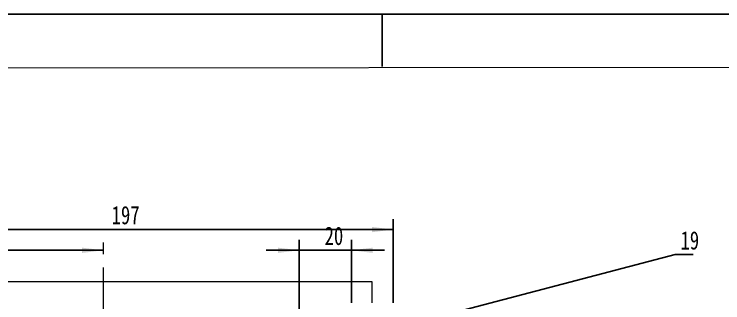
# Model space of a CAD drawing. Header units: millimetres. Extents: x 0 to 1189, y 0 to 841.
# Drawn here: x 672.6 to 808.3, y 785.8 to 841 of the extents above; entities that cross this region are included whole.
import ezdxf

# ---------------------------------------------------------------- set-up
doc = ezdxf.new("R2010")
doc.units = ezdxf.units.MM
doc.linetypes.add('CENTERX2', pattern=[20.32, 12.7, -2.54, 2.54, -2.54])
for name, color, linetype in [('10', 7, 'Continuous'), ('5', 7, 'Continuous'), ('9', 7, 'Continuous')]:
    doc.layers.add(name, color=color, linetype=linetype)
doc.styles.add('SLDTEXTSTYLE0', font='hyswlongfangsong.ttf')
doc.styles.get("Standard").update_dxf_attribs({"font": 'hyswlongfangsong.ttf'})
doc.dimstyles.new('SLDDIMSTYLE0', dxfattribs={"dimtxt": 3.5, "dimasz": 4.08, "dimexe": 0, "dimexo": 0.0625, "dimgap": 0.875, "dimtad": 2, "dimlfac": 2, "dimrnd": 1e-09, "dimzin": 12, "dimdsep": 46, "dimtxsty": 'SLDTEXTSTYLE0', "dimsah": 1, "dimcen": 0.09, "dimadec": 0, "dimazin": 3, "dimtfac": 1, "dimtofl": 0, "dimtmove": 0, "dimatfit": 3, "dimfxl": 1, "dimfrac": 2, "dimtolj": 1, "dimtzin": 12, "dimarcsym": 0})
doc.dimstyles.new('SLDDIMSTYLE2', dxfattribs={"dimtxt": 3.5, "dimasz": 4.08, "dimexe": 0, "dimexo": 0.0625, "dimgap": 0.875, "dimtad": 2, "dimlfac": 2, "dimrnd": 1e-09, "dimzin": 12, "dimdsep": 46, "dimtxsty": 'SLDTEXTSTYLE0', "dimsah": 1, "dimcen": 0.09, "dimadec": 0, "dimazin": 3, "dimtfac": 1, "dimtmove": 0, "dimatfit": 0, "dimfxl": 1, "dimfrac": 2, "dimtolj": 1, "dimtzin": 12, "dimarcsym": 0})
doc.dimstyles.new('SLDDIMSTYLE3', dxfattribs={"dimtxt": 0.18, "dimasz": 4.08, "dimexe": 0, "dimexo": 0.0625, "dimgap": 0, "dimtad": 0, "dimtih": 1, "dimtoh": 1, "dimdec": 0, "dimrnd": 1e-09, "dimzin": 0, "dimdsep": 46, "dimtxsty": 'Standard', "dimsah": 1, "dimcen": 0.09, "dimadec": 0, "dimazin": 0, "dimtfac": 4.08, "dimtdec": 0, "dimtofl": 0, "dimtmove": 0, "dimatfit": 3, "dimfxl": 1, "dimfrac": 2, "dimtolj": 1, "dimtzin": 0, "dimarcsym": 0})

# ---------------------------------------------------------------- blocks, each defined once
blk = doc.blocks.new('_D_10')
at = {"layer": '10'}
for p, q in [((646.72, 785.83), (646.72, 797.87)), ((646.72, 795.87), (689.72, 795.87))]:
    blk.add_line(p, q, dxfattribs=at)
for points in [[(646.72, 795.87), (650.8, 795.36), (650.8, 796.37)], [(689.72, 795.87), (685.64, 796.37), (685.64, 795.36)]]:
    blk.add_solid(points, dxfattribs=at)
at = {"layer": '10', "insert": (667.62, 800.38), "char_height": 3.5, "attachment_point": 1, "style": 'SLDTEXTSTYLE0'}
blk.add_mtext('86', dxfattribs=at)
blk = doc.blocks.new('_D_11')
at = {"layer": '10'}
for p, q in [((646.72, 785.83), (646.72, 801.83)), ((745.22, 785.83), (745.22, 801.83)), ((646.72, 799.83), (745.22, 799.83))]:
    blk.add_line(p, q, dxfattribs=at)
for points in [[(646.72, 799.83), (650.8, 799.32), (650.8, 800.34)], [(745.22, 799.83), (741.14, 800.34), (741.14, 799.32)]]:
    blk.add_solid(points, dxfattribs=at)
at = {"layer": '10', "insert": (691.29, 804.34), "char_height": 3.5, "attachment_point": 1, "style": 'SLDTEXTSTYLE0'}
blk.add_mtext('197', dxfattribs=at)
blk = doc.blocks.new('_D_16')
at = {"layer": '10'}
for p, q in [((727.22, 745.83), (727.22, 797.87)), ((737.22, 785.83), (737.22, 797.87)), ((727.22, 795.87), (720.87, 795.87)), ((727.22, 795.87), (737.22, 795.87)), ((737.22, 795.87), (743.57, 795.87))]:
    blk.add_line(p, q, dxfattribs=at)
for points in [[(727.22, 795.87), (723.14, 796.37), (723.14, 795.36)], [(737.22, 795.87), (741.3, 795.36), (741.3, 796.37)]]:
    blk.add_solid(points, dxfattribs=at)
at = {"layer": '10', "insert": (732.08, 800.38), "char_height": 3.5, "attachment_point": 1, "style": 'SLDTEXTSTYLE0'}
blk.add_mtext('20', dxfattribs=at)
blk = doc.blocks.new('SW_NOTE_19')
at = {"layer": '10', "color": 0}
for p, q in [((0, 0), (3.4, 0)), ((3.4, 0), (0, 0)), ((0, 0), (3.4, 0)), ((3.4, 0), (0, 0)), ((0, 0), (3.4, 0)), ((3.4, 0), (0, 0))]:
    blk.add_line(p, q, dxfattribs=at)
at = {"layer": '10', "color": 0, "insert": (2.79, 4.44), "char_height": 3.5, "attachment_point": 2, "style": 'SLDTEXTSTYLE0'}
blk.add_mtext('19', dxfattribs=at)

msp = doc.modelspace()

# ---------------------------------------------------------------- linework, layer by layer
at = {"color": 7, "linetype": 'Continuous', "lineweight": 15}
for p, q in [((741.2154, 789.8278), (650.7154, 789.8278)), ((741.2154, 785.8278), (741.2154, 789.8278))]:
    msp.add_line(p, q, dxfattribs=at)
at = {"layer": '10', "color": 7}
msp.add_line((743.125, 831), (743.125, 841), dxfattribs=at)
at = {"layer": '10', "linetype": 'CENTERX2', "lineweight": 0}
msp.add_line((689.7154, 515.6985), (689.7154, 797.3467), dxfattribs=at)
at = {"layer": '5', "color": 7, "lineweight": 15}
msp.add_line((1178.4503, 831.0499), (24.4505, 830.2687), dxfattribs=at)
at = {"layer": '9', "color": 7}
msp.add_line((1189, 841), (0, 841), dxfattribs=at)

# ---------------------------------------------------------------- block references
at = {"layer": '10'}
msp.add_blockref('SW_NOTE_19', (799.236, 795.0764), dxfattribs=at)

# ---------------------------------------------------------------- dimensions: what is measured, and where the dimension line sits
for base, p1, p2, dimstyle, picture, middle in [((745.2154, 799.8278), (646.7154, 785.8278), (745.2154, 785.8278), 'SLDDIMSTYLE0', '_D_11', (693.5865, 799.8278)), ((689.7154, 795.8654), (646.7154, 785.8278), (689.7154, 803.7991), 'SLDDIMSTYLE0', '_D_10', (669.1531, 795.8654)), ((737.2154, 795.8654), (727.2154, 745.8278), (737.2154, 785.8278), 'SLDDIMSTYLE2', '_D_16', (733.6146, 795.8654))]:
    dim = msp.add_linear_dim(base=base, p1=p1, p2=p2, dimstyle=dimstyle, dxfattribs=at)
    dim.commit()
    dim.dimension.update_dxf_attribs({"geometry": picture, "text_midpoint": middle, "dimtype": 160})

# ---------------------------------------------------------------- leaders
msp.add_leader([(693.9726, 767.5256), (799.236, 795.0764)], dimstyle='SLDDIMSTYLE3', dxfattribs=at)

doc.saveas('drawing.dxf')
